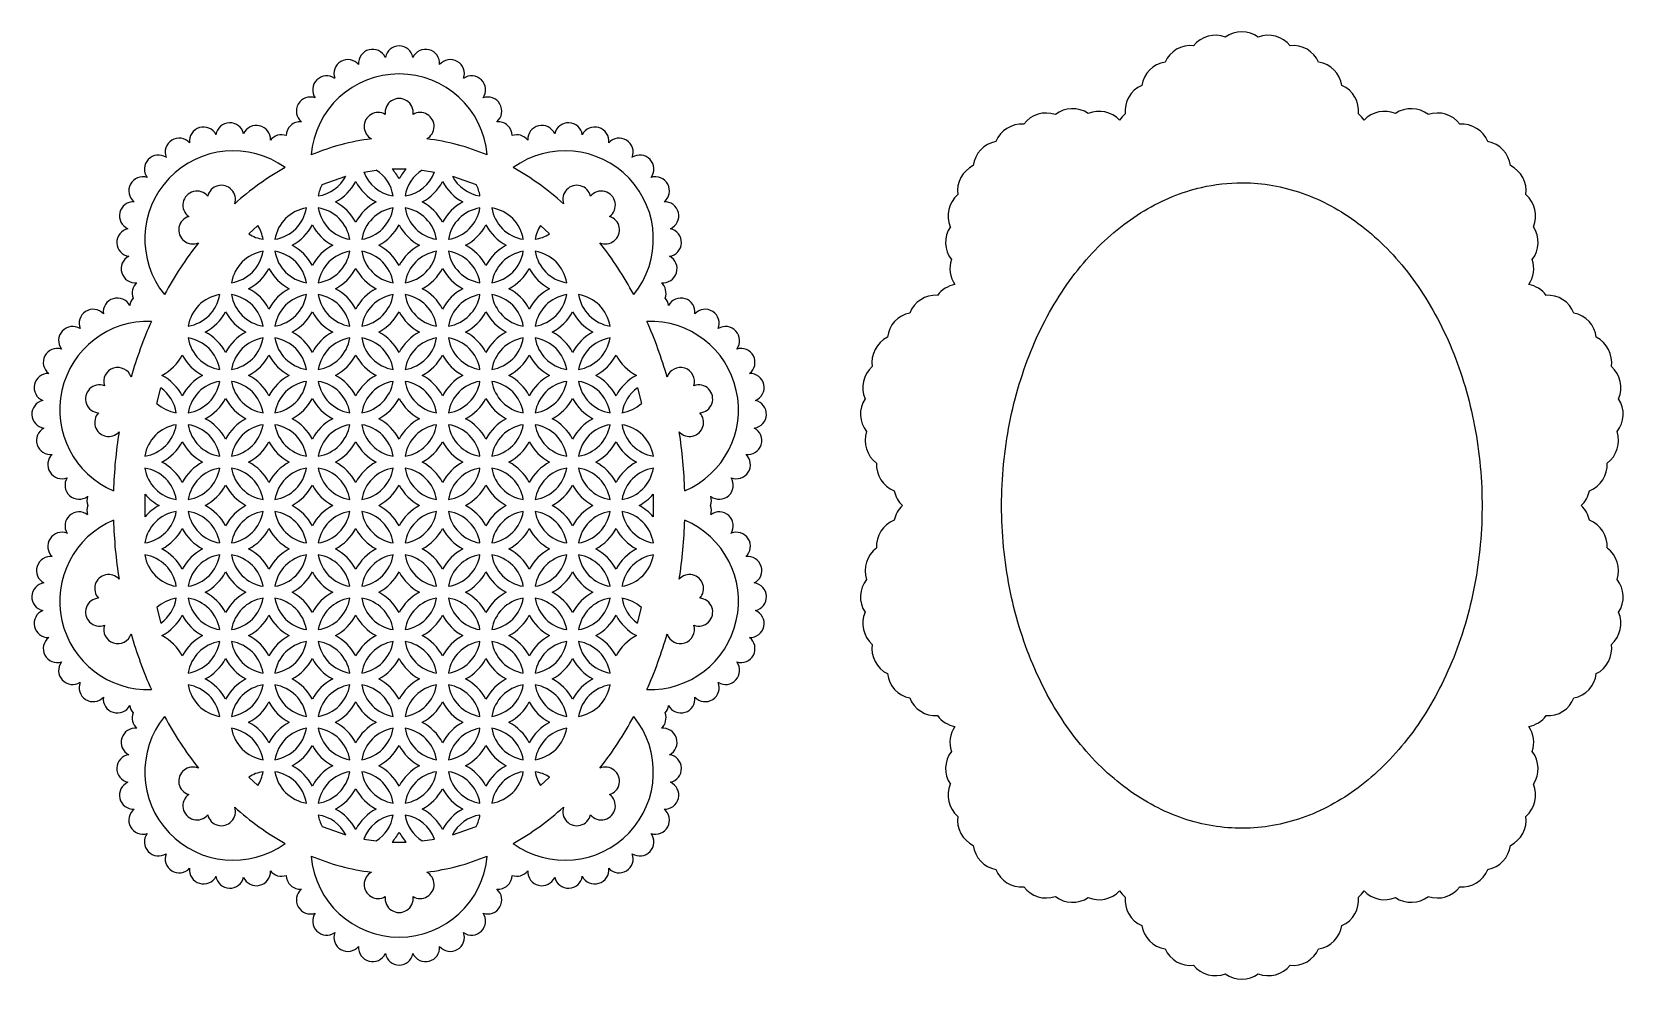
# Model space of a CAD drawing. Extents: x -357 to 112, y -395 to -135.
# Drawn here: x -114.3 to 112.5, y -270.4 to -135.4 of the extents above; entities that cross this region are included whole.
import ezdxf

# ---------------------------------------------------------------- set-up
doc = ezdxf.new("R2010")
doc.units = 0
doc.layers.get('0').update_dxf_attribs({"linetype": 'CONTINUOUS'})

msp = doc.modelspace()

# ---------------------------------------------------------------- linework, layer by layer
for p, q in [((-72.91, -157.13), (-69.52, -155.94)), ((-66.98, -155.35), (-65.19, -155.07)), ((-62.94, -154.9), (-60.92, -154.9)), ((-58.67, -155.07), (-56.88, -155.35)), ((-54.35, -155.94), (-50.96, -157.13)), ((-83.37, -164.18), (-82.06, -162.97)), ((-41.81, -162.97), (-40.5, -164.18)), ((-96.46, -188.35), (-95.89, -186.13)), ((-27.98, -186.13), (-27.4, -188.35)), ((-98.14, -204.5), (-98.14, -201.27)), ((-25.72, -201.27), (-25.72, -204.5)), ((-96.46, -217.43), (-95.89, -219.64)), ((-27.98, -219.64), (-27.4, -217.43)), ((-83.37, -241.59), (-82.06, -242.81)), ((-41.81, -242.81), (-40.5, -241.59)), ((-72.91, -248.64), (-69.52, -249.83)), ((-54.35, -249.83), (-50.96, -248.64)), ((-66.98, -250.43), (-65.19, -250.7)), ((-62.94, -250.88), (-60.92, -250.88)), ((-58.67, -250.7), (-56.88, -250.43))]:
    msp.add_line(p, q)
for centre, radius, start, end in [((54.38, -139.86), 4, 69.0673, 140.9327), ((58.15, -139.36), 4, 54.0673, 125.9327), ((61.93, -139.86), 4, 39.0673, 110.9327), ((-65.71, -139.86), 2, 25.2772, 184.7228), ((-61.93, -139.36), 2, 10.2772, 169.7228), ((-58.16, -139.86), 2, 355.2772, 154.7228), ((50.86, -141.32), 4, 84.0673, 155.9327), ((65.45, -141.32), 4, 24.0673, 95.9327), ((-69.23, -141.32), 2, 40.2772, 199.7228), ((-54.64, -141.32), 2, 340.2772, 139.7228), ((47.84, -143.64), 4, 99.0673, 170.9327), ((68.47, -143.64), 4, 9.0673, 80.9327), ((-61.93, -153.96), 12.59, 4.7491, 175.2525), ((-72.25, -143.64), 2, 55.2772, 214.7228), ((-51.62, -143.64), 2, 325.2772, 124.7228), ((-74.57, -146.66), 2, 70.2772, 229.7228), ((-61.93, -146.87), 2, 352.4926, 187.5074), ((-49.3, -146.66), 2, 310.2772, 109.7228), ((45.52, -146.66), 4, 114.0673, 185.9327), ((70.79, -146.66), 4, 354.0673, 65.9327), ((-64.92, -148.86), 2, 59.8832, 241.7686), ((-58.95, -148.86), 2, 298.2335, 120.1168), ((30.27, -150.94), 4, 70.9499, 142.8152), ((34.03, -150.32), 4, 55.9499, 127.8152), ((37.82, -150.7), 4, 43.2562, 112.8152), ((44.06, -150.18), 4, 129.0673, 146.2163), ((72.25, -150.18), 4, 33.7837, 50.9327), ((78.49, -150.7), 4, 67.1848, 136.7438), ((82.28, -150.32), 4, 52.1848, 124.0501), ((86.03, -150.94), 4, 37.1848, 109.0501), ((-89.81, -150.94), 2, 27.1598, 186.6054), ((-86.06, -150.32), 2, 12.1598, 171.6054), ((-82.27, -150.7), 2, 357.1598, 156.6054), ((-76.03, -150.18), 2, 85.2772, 179.2738), ((-47.84, -150.18), 2, 0.7262, 94.7228), ((-41.6, -150.7), 2, 23.3946, 182.8402), ((-37.81, -150.32), 2, 8.3946, 167.8402), ((-34.05, -150.94), 2, 353.3946, 152.8402), ((26.8, -152.52), 4, 85.9499, 157.8152), ((89.5, -152.52), 4, 22.1848, 94.0501), ((-93.28, -152.52), 2, 42.1598, 201.6054), ((-78.7, -152.04), 2, 70.3401, 141.6054), ((-61.74, -183.48), 33.12, 97.165, 112.6367), ((-62.14, -183.53), 33.17, 67.3772, 82.8245), ((-45.17, -152.04), 2, 38.3946, 109.6599), ((-30.58, -152.52), 2, 338.3946, 137.8402), ((23.86, -154.93), 4, 100.9499, 172.8152), ((92.45, -154.93), 4, 7.1848, 79.0501), ((-96.23, -154.93), 2, 57.1598, 216.6054), ((-85.58, -164.91), 12.59, 54.0683, 218.9699), ((-38.29, -164.91), 12.59, 321.0301, 125.9317), ((-27.64, -154.93), 2, 323.3946, 122.8402), ((-98.45, -158.03), 2, 72.1598, 231.6054), ((-58.95, -188.96), 39.28, 119.3205, 132.2427), ((-74.3, -153.43), 5.4, 279.0442, 332.3273), ((-61.93, -153.43), 5.4, 200.7558, 260.9558), ((-68.12, -159.61), 5.4, 9.0442, 57.253), ((-68.12, -159.61), 7, 27.981, 42.3754), ((-55.75, -159.61), 7, 137.6246, 152.019), ((-55.75, -159.61), 5.4, 122.747, 170.9558), ((-61.93, -153.43), 5.4, 279.0442, 339.2442), ((-49.57, -153.43), 5.4, 207.6727, 260.9558), ((-64.92, -188.96), 39.28, 47.7573, 60.6795), ((-25.42, -158.03), 2, 308.3946, 107.8402), ((21.64, -158.03), 4, 115.9499, 187.8152), ((94.67, -158.03), 4, 352.1848, 64.0501), ((-90.75, -160.06), 2, 39.3752, 234.39), ((-87.26, -159.24), 2, 341.4101, 166.9994), ((-68.12, -159.61), 5.4, 152.6678, 170.9558), ((-74.3, -153.43), 7, 297.981, 332.019), ((-61.93, -153.43), 7, 207.981, 242.019), ((-61.93, -153.43), 7, 297.981, 332.019), ((-49.57, -153.43), 7, 207.981, 242.019), ((-55.75, -159.61), 5.4, 9.0442, 27.3322), ((-36.61, -159.24), 2, 13.0006, 198.5899), ((-33.12, -160.06), 2, 305.61, 140.6248), ((20.3, -161.59), 4, 130.9499, 202.8152), ((96.01, -161.59), 4, 337.1848, 49.0501), ((-99.79, -161.59), 2, 87.1598, 246.6054), ((-74.3, -165.8), 5.4, 99.0442, 170.9558), ((-80.48, -159.61), 5.4, 279.0442, 350.9558), ((-68.12, -159.61), 5.4, 189.0442, 260.9558), ((-74.3, -165.8), 5.4, 9.0442, 80.9558), ((-74.3, -165.8), 7, 27.981, 62.019), ((-61.93, -165.8), 7, 117.981, 152.019), ((-68.12, -159.61), 5.4, 279.0442, 350.9558), ((-61.93, -165.8), 5.4, 99.0442, 170.9558), ((-55.75, -159.61), 5.4, 189.0442, 260.9558), ((-61.93, -165.8), 5.4, 9.0442, 80.9558), ((-61.93, -165.8), 7, 27.981, 62.019), ((-49.57, -165.8), 7, 117.981, 152.019), ((-55.75, -159.61), 5.4, 279.0442, 350.9558), ((-49.57, -165.8), 5.4, 99.0442, 170.9558), ((-43.39, -159.61), 5.4, 189.0442, 260.9558), ((-49.57, -165.8), 5.4, 9.0442, 80.9558), ((-24.08, -161.59), 2, 293.3946, 92.8402), ((-91.34, -163.6), 2, 106.7658, 293.7768), ((-86.66, -165.8), 5.4, 9.0442, 31.5937), ((-80.48, -159.61), 7, 297.981, 332.019), ((-68.12, -159.61), 7, 207.981, 242.019), ((-68.12, -159.61), 7, 297.981, 332.019), ((-55.75, -159.61), 7, 207.981, 242.019), ((-55.75, -159.61), 7, 297.981, 332.019), ((-43.39, -159.61), 7, 207.981, 242.019), ((-37.21, -165.8), 5.4, 148.4063, 170.9558), ((-32.53, -163.6), 2, 246.2232, 73.2342), ((19.93, -165.39), 4, 145.9499, 217.8152), ((96.38, -165.39), 4, 322.1848, 34.0501), ((-100.16, -165.39), 2, 102.1598, 261.6054), ((-50.14, -197.12), 51.34, 141.8827, 151.7518), ((-80.48, -159.61), 5.4, 237.683, 260.9558), ((-43.39, -159.61), 5.4, 279.0442, 302.317), ((-73.73, -197.12), 51.34, 28.2482, 38.1173), ((-23.71, -165.39), 2, 278.3946, 77.8402), ((-99.54, -169.14), 2, 117.1598, 276.6054), ((-86.66, -165.8), 5.4, 279.0442, 350.9558), ((-80.48, -171.98), 5.4, 99.0442, 170.9558), ((-74.3, -165.8), 5.4, 189.0442, 260.9558), ((-80.48, -171.98), 5.4, 9.0442, 80.9558), ((-80.48, -171.98), 7, 27.981, 62.019), ((-68.12, -171.98), 7, 117.981, 152.019), ((-68.12, -171.98), 5.4, 99.0442, 170.9558), ((-74.3, -165.8), 5.4, 279.0442, 350.9558), ((-68.12, -171.98), 5.4, 9.0442, 80.9558), ((-61.93, -165.8), 5.4, 189.0442, 260.9558), ((-68.12, -171.98), 7, 27.981, 62.019), ((-55.75, -171.98), 7, 117.981, 152.019), ((-55.75, -171.98), 5.4, 99.0442, 170.9558), ((-61.93, -165.8), 5.4, 279.0442, 350.9558), ((-55.75, -171.98), 5.4, 9.0442, 80.9558), ((-49.57, -165.8), 5.4, 189.0442, 260.9558), ((-55.75, -171.98), 7, 27.981, 62.019), ((-43.39, -171.98), 7, 117.981, 152.019), ((-49.57, -165.8), 5.4, 279.0442, 350.9558), ((-43.39, -171.98), 5.4, 99.0442, 170.9558), ((-37.21, -165.8), 5.4, 189.0442, 260.9558), ((-43.39, -171.98), 5.4, 9.0442, 80.9558), ((-24.33, -169.14), 2, 263.3946, 62.8402), ((-86.66, -165.8), 7, 297.981, 332.019), ((-74.3, -165.8), 7, 207.981, 242.019), ((-74.3, -165.8), 7, 297.981, 332.019), ((-61.93, -165.8), 7, 207.981, 242.019), ((-61.93, -165.8), 7, 297.981, 332.019), ((-49.57, -165.8), 7, 207.981, 242.019), ((-49.57, -165.8), 7, 297.981, 332.019), ((-37.21, -165.8), 7, 207.981, 242.019), ((20.55, -169.14), 4, 160.9499, 214.0451), ((95.76, -169.14), 4, 325.9549, 19.0501), ((-97.97, -172.61), 2, 132.1598, 200.6927), ((-86.66, -178.16), 7, 27.981, 62.019), ((-74.3, -178.16), 7, 117.981, 152.019), ((-74.3, -178.16), 7, 27.981, 62.019), ((-61.93, -178.16), 7, 117.981, 152.019), ((-61.93, -178.16), 7, 27.981, 62.019), ((-49.57, -178.16), 7, 117.981, 152.019), ((-49.57, -178.16), 7, 27.981, 62.019), ((-37.21, -178.16), 7, 117.981, 152.019), ((-25.9, -172.61), 2, 339.3073, 47.8402), ((18, -175.31), 4, 100.9668, 143.4552), ((98.31, -175.31), 4, 36.5448, 79.0332), ((-102.09, -175.31), 2, 27.7997, 187.2453), ((-98.34, -174.65), 2, 138.4157, 172.2453), ((-86.66, -178.16), 5.4, 99.0442, 170.9558), ((-92.84, -171.98), 5.4, 279.0442, 350.9558), ((-86.66, -178.16), 5.4, 9.0442, 80.9558), ((-80.48, -171.98), 5.4, 189.0442, 260.9558), ((-74.3, -178.16), 5.4, 99.0442, 170.9558), ((-80.48, -171.98), 5.4, 279.0442, 350.9558), ((-68.12, -171.98), 5.4, 189.0442, 260.9558), ((-74.3, -178.16), 5.4, 9.0442, 80.9558), ((-68.12, -171.98), 5.4, 279.0442, 350.9558), ((-61.93, -178.16), 5.4, 99.0442, 170.9558), ((-55.75, -171.98), 5.4, 189.0442, 260.9558), ((-61.93, -178.16), 5.4, 9.0442, 80.9558), ((-55.75, -171.98), 5.4, 279.0442, 350.9558), ((-49.57, -178.16), 5.4, 99.0442, 170.9558), ((-43.39, -171.98), 5.4, 189.0442, 260.9558), ((-49.57, -178.16), 5.4, 9.0442, 80.9558), ((-43.39, -171.98), 5.4, 279.0442, 350.9558), ((-37.21, -178.16), 5.4, 99.0442, 170.9558), ((-31.03, -171.98), 5.4, 189.0442, 260.9558), ((-37.21, -178.16), 5.4, 9.0442, 80.9558), ((-25.53, -174.65), 2, 7.7547, 41.5843), ((-21.78, -175.31), 2, 352.7547, 152.2003), ((14.54, -176.92), 4, 86.5899, 158.4552), ((101.76, -176.92), 4, 21.5448, 93.4101), ((-97.7, -189.22), 12.59, 87.9156, 246.9277), ((-105.54, -176.92), 2, 42.7997, 202.2453), ((-41.88, -201.24), 60.58, 156.0424, 164.0476), ((-92.84, -171.98), 7, 297.981, 332.019), ((-80.48, -171.98), 7, 207.981, 242.019), ((-80.48, -171.98), 7, 297.981, 332.019), ((-68.12, -171.98), 7, 207.981, 242.019), ((-68.12, -171.98), 7, 297.981, 332.019), ((-55.75, -171.98), 7, 207.981, 242.019), ((-55.75, -171.98), 7, 297.981, 332.019), ((-43.39, -171.98), 7, 207.981, 242.019), ((-43.39, -171.98), 7, 297.981, 332.019), ((-31.03, -171.98), 7, 207.981, 242.019), ((-26.17, -189.22), 12.59, 293.0723, 92.0844), ((-81.99, -201.24), 60.58, 15.9524, 23.9576), ((-18.32, -176.92), 2, 337.7547, 137.2003), ((11.63, -179.37), 4, 101.5899, 173.4552), ((104.68, -179.37), 4, 6.5448, 78.4101), ((-108.46, -179.37), 2, 57.7997, 217.2453), ((-86.66, -178.16), 5.4, 189.0442, 260.9558), ((-92.84, -184.34), 5.4, 9.0442, 80.9558), ((-92.84, -184.34), 7, 27.981, 62.019), ((-80.48, -184.34), 7, 117.981, 152.019), ((-86.66, -178.16), 5.4, 279.0442, 350.9558), ((-80.48, -184.34), 5.4, 99.0442, 170.9558), ((-74.3, -178.16), 5.4, 189.0442, 260.9558), ((-80.48, -184.34), 5.4, 9.0442, 80.9558), ((-80.48, -184.34), 7, 27.981, 62.019), ((-68.12, -184.34), 7, 117.981, 152.019), ((-68.12, -184.34), 5.4, 99.0442, 170.9558), ((-74.3, -178.16), 5.4, 279.0442, 350.9558), ((-68.12, -184.34), 5.4, 9.0442, 80.9558), ((-61.93, -178.16), 5.4, 189.0442, 260.9558), ((-68.12, -184.34), 7, 27.981, 62.019), ((-55.75, -184.34), 7, 117.981, 152.019), ((-55.75, -184.34), 5.4, 99.0442, 170.9558), ((-61.93, -178.16), 5.4, 279.0442, 350.9558), ((-55.75, -184.34), 5.4, 9.0442, 80.9558), ((-49.57, -178.16), 5.4, 189.0442, 260.9558), ((-55.75, -184.34), 7, 27.981, 62.019), ((-43.39, -184.34), 7, 117.981, 152.019), ((-49.57, -178.16), 5.4, 279.0442, 350.9558), ((-43.39, -184.34), 5.4, 99.0442, 170.9558), ((-37.21, -178.16), 5.4, 189.0442, 260.9558), ((-43.39, -184.34), 5.4, 9.0442, 80.9558), ((-43.39, -184.34), 7, 27.981, 62.019), ((-31.03, -184.34), 7, 117.981, 152.019), ((-31.03, -184.34), 5.4, 99.0442, 170.9558), ((-37.21, -178.16), 5.4, 279.0442, 350.9558), ((-15.41, -179.37), 2, 322.7547, 122.2003), ((9.44, -182.49), 4, 116.5899, 188.4552), ((106.86, -182.49), 4, 351.5448, 63.4101), ((-110.64, -182.49), 2, 72.7997, 232.2453), ((-13.22, -182.49), 2, 307.7547, 107.2003), ((-102.03, -185.21), 2, 17.9434, 197.6393), ((-99.02, -178.16), 7, 297.981, 332.019), ((-86.66, -178.16), 7, 207.981, 242.019), ((-86.66, -178.16), 7, 297.981, 332.019), ((-74.3, -178.16), 7, 207.981, 242.019), ((-74.3, -178.16), 7, 297.981, 332.019), ((-61.93, -178.16), 7, 207.981, 242.019), ((-61.93, -178.16), 7, 297.981, 332.019), ((-49.57, -178.16), 7, 207.981, 242.019), ((-49.57, -178.16), 7, 297.981, 332.019), ((-37.21, -178.16), 7, 207.981, 242.019), ((-37.21, -178.16), 7, 297.981, 332.019), ((-24.84, -178.16), 7, 207.981, 242.019), ((-21.84, -185.21), 2, 342.3607, 162.0566), ((8.14, -186.07), 4, 131.5899, 203.4552), ((108.17, -186.07), 4, 336.5448, 48.4101), ((-111.95, -186.07), 2, 87.7997, 247.2453), ((-104.62, -187.69), 2, 70.0151, 265.0299), ((-99.02, -190.52), 7, 27.981, 62.019), ((-86.66, -190.52), 7, 117.981, 152.019), ((-92.84, -184.34), 5.4, 279.0442, 350.9558), ((-86.66, -190.52), 5.4, 99.0442, 170.9558), ((-80.48, -184.34), 5.4, 189.0442, 260.9558), ((-86.66, -190.52), 5.4, 9.0442, 80.9558), ((-86.66, -190.52), 7, 27.981, 62.019), ((-74.3, -190.52), 7, 117.981, 152.019), ((-80.48, -184.34), 5.4, 279.0442, 350.9558), ((-74.3, -190.52), 5.4, 99.0442, 170.9558), ((-74.3, -190.52), 5.4, 9.0442, 80.9558), ((-68.12, -184.34), 5.4, 189.0442, 260.9558), ((-74.3, -190.52), 7, 27.981, 62.019), ((-61.93, -190.52), 7, 117.981, 152.019), ((-61.93, -190.52), 5.4, 99.0442, 170.9558), ((-68.12, -184.34), 5.4, 279.0442, 350.9558), ((-61.93, -190.52), 5.4, 9.0442, 80.9558), ((-55.75, -184.34), 5.4, 189.0442, 260.9558), ((-61.93, -190.52), 7, 27.981, 62.019), ((-49.57, -190.52), 7, 117.981, 152.019), ((-55.75, -184.34), 5.4, 279.0442, 350.9558), ((-49.57, -190.52), 5.4, 99.0442, 170.9558), ((-43.39, -184.34), 5.4, 189.0442, 260.9558), ((-49.57, -190.52), 5.4, 9.0442, 80.9558), ((-49.57, -190.52), 7, 27.981, 62.019), ((-37.21, -190.52), 7, 117.981, 152.019), ((-43.39, -184.34), 5.4, 279.0442, 350.9558), ((-37.21, -190.52), 5.4, 99.0442, 170.9558), ((-37.21, -190.52), 5.4, 9.0442, 80.9558), ((-31.03, -184.34), 5.4, 189.0442, 260.9558), ((-37.21, -190.52), 7, 27.981, 62.019), ((-24.84, -190.52), 7, 117.981, 152.019), ((-19.25, -187.69), 2, 274.9701, 109.9849), ((-11.92, -186.07), 2, 292.7547, 92.2003), ((-112.28, -189.87), 2, 102.7997, 262.2453), ((-99.02, -190.52), 5.4, 9.0442, 54.4723), ((-92.84, -184.34), 7, 297.981, 332.019), ((-80.48, -184.34), 7, 207.981, 242.019), ((-80.48, -184.34), 7, 297.981, 332.019), ((-68.12, -184.34), 7, 207.981, 242.019), ((-68.12, -184.34), 7, 297.981, 332.019), ((-55.75, -184.34), 7, 207.981, 242.019), ((-55.75, -184.34), 7, 297.981, 332.019), ((-43.39, -184.34), 7, 207.981, 242.019), ((-43.39, -184.34), 7, 297.981, 332.019), ((-31.03, -184.34), 7, 207.981, 242.019), ((-24.84, -190.52), 5.4, 125.5277, 170.9558), ((-11.59, -189.87), 2, 277.7547, 77.2003), ((7.81, -189.87), 4, 146.5899, 218.4552), ((108.5, -189.87), 4, 321.5448, 33.4101), ((-103.32, -191.04), 2, 137.4057, 317.4258), ((-92.84, -184.34), 5.4, 227.8854, 260.9558), ((-31.03, -184.34), 5.4, 279.0442, 312.1146), ((-20.55, -191.04), 2, 222.5742, 42.5943), ((-111.61, -193.62), 2, 117.7997, 277.2453), ((-35.21, -202.86), 67.46, 171.0754, 178.2593), ((-92.84, -196.7), 5.4, 99.0442, 170.9558), ((-99.02, -190.52), 5.4, 279.0442, 350.9558), ((-92.84, -196.7), 5.4, 9.0442, 80.9558), ((-86.66, -190.52), 5.4, 189.0442, 260.9558), ((-92.84, -196.7), 7, 27.981, 62.019), ((-80.48, -196.7), 7, 117.981, 152.019), ((-80.48, -196.7), 5.4, 99.0442, 170.9558), ((-86.66, -190.52), 5.4, 279.0442, 350.9558), ((-80.48, -196.7), 5.4, 9.0442, 80.9558), ((-74.3, -190.52), 5.4, 189.0442, 260.9558), ((-80.48, -196.7), 7, 27.981, 62.019), ((-68.12, -196.7), 7, 117.981, 152.019), ((-74.3, -190.52), 5.4, 279.0442, 350.9558), ((-68.12, -196.7), 5.4, 99.0442, 170.9558), ((-61.93, -190.52), 5.4, 189.0442, 260.9558), ((-68.12, -196.7), 5.4, 9.0442, 80.9558), ((-68.12, -196.7), 7, 27.981, 62.019), ((-55.75, -196.7), 7, 117.981, 152.019), ((-61.93, -190.52), 5.4, 279.0442, 350.9558), ((-55.75, -196.7), 5.4, 99.0442, 170.9558), ((-49.57, -190.52), 5.4, 189.0442, 260.9558), ((-55.75, -196.7), 5.4, 9.0442, 80.9558), ((-55.75, -196.7), 7, 27.981, 62.019), ((-43.39, -196.7), 7, 117.981, 152.019), ((-49.57, -190.52), 5.4, 279.0442, 350.9558), ((-43.39, -196.7), 5.4, 99.0442, 170.9558), ((-37.21, -190.52), 5.4, 189.0442, 260.9558), ((-43.39, -196.7), 5.4, 9.0442, 80.9558), ((-43.39, -196.7), 7, 27.981, 62.019), ((-31.03, -196.7), 7, 117.981, 152.019), ((-37.21, -190.52), 5.4, 279.0442, 350.9558), ((-31.03, -196.7), 5.4, 99.0442, 170.9558), ((-31.03, -196.7), 5.4, 9.0442, 80.9558), ((-24.84, -190.52), 5.4, 189.0442, 260.9558), ((-88.66, -202.86), 67.46, 1.7407, 8.9246), ((-12.25, -193.62), 2, 262.7547, 62.2003), ((8.47, -193.62), 4, 161.5899, 233.4552), ((107.83, -193.62), 4, 306.5448, 18.4101), ((-99.02, -190.52), 7, 297.981, 332.019), ((-86.66, -190.52), 7, 207.981, 242.019), ((-86.66, -190.52), 7, 297.981, 332.019), ((-74.3, -190.52), 7, 207.981, 242.019), ((-74.3, -190.52), 7, 297.981, 332.019), ((-61.93, -190.52), 7, 207.981, 242.019), ((-61.93, -190.52), 7, 297.981, 332.019), ((-49.57, -190.52), 7, 207.981, 242.019), ((-49.57, -190.52), 7, 297.981, 332.019), ((-37.21, -190.52), 7, 207.981, 242.019), ((-37.21, -190.52), 7, 297.981, 332.019), ((-24.84, -190.52), 7, 207.981, 242.019), ((-110, -197.07), 2, 132.7997, 292.2453), ((-99.02, -202.89), 7, 27.981, 62.019), ((-86.66, -202.89), 7, 117.981, 152.019), ((-86.66, -202.89), 7, 27.981, 62.019), ((-74.3, -202.89), 7, 117.981, 152.019), ((-74.3, -202.89), 7, 27.981, 62.019), ((-61.93, -202.89), 7, 117.981, 152.019), ((-61.93, -202.89), 7, 27.981, 62.019), ((-49.57, -202.89), 7, 117.981, 152.019), ((-49.57, -202.89), 7, 27.981, 62.019), ((-37.21, -202.89), 7, 117.981, 152.019), ((-37.21, -202.89), 7, 27.981, 62.019), ((-24.84, -202.89), 7, 117.981, 152.019), ((-13.87, -197.07), 2, 247.7547, 47.2003), ((10.09, -197.07), 4, 176.5899, 248.4552), ((106.22, -197.07), 4, 291.5448, 3.4101), ((-107.55, -199.99), 2, 147.7997, 307.2453), ((-92.84, -196.7), 5.4, 189.0442, 260.9558), ((-99.02, -202.89), 5.4, 9.0442, 80.9558), ((-92.84, -196.7), 5.4, 279.0442, 350.9558), ((-86.66, -202.89), 5.4, 99.0442, 170.9558), ((-80.48, -196.7), 5.4, 189.0442, 260.9558), ((-86.66, -202.89), 5.4, 9.0442, 80.9558), ((-80.48, -196.7), 5.4, 279.0442, 350.9558), ((-74.3, -202.89), 5.4, 99.0442, 170.9558), ((-74.3, -202.89), 5.4, 9.0442, 80.9558), ((-68.12, -196.7), 5.4, 189.0442, 260.9558), ((-68.12, -196.7), 5.4, 279.0442, 350.9558), ((-61.93, -202.89), 5.4, 99.0442, 170.9558), ((-61.93, -202.89), 5.4, 9.0442, 80.9558), ((-55.75, -196.7), 5.4, 189.0442, 260.9558), ((-49.57, -202.89), 5.4, 99.0442, 170.9558), ((-55.75, -196.7), 5.4, 279.0442, 350.9558), ((-43.39, -196.7), 5.4, 189.0442, 260.9558), ((-49.57, -202.89), 5.4, 9.0442, 80.9558), ((-43.39, -196.7), 5.4, 279.0442, 350.9558), ((-37.21, -202.89), 5.4, 99.0442, 170.9558), ((-37.21, -202.89), 5.4, 9.0442, 80.9558), ((-31.03, -196.7), 5.4, 189.0442, 260.9558), ((-31.03, -196.7), 5.4, 279.0442, 350.9558), ((-24.84, -202.89), 5.4, 99.0442, 170.9558), ((-16.32, -199.99), 2, 232.7547, 32.2003), ((-104.43, -202.17), 2, 162.7997, 201.0176), ((-92.84, -196.7), 7, 220.757, 242.019), ((-92.84, -196.7), 7, 297.981, 332.019), ((-80.48, -196.7), 7, 207.981, 242.019), ((-80.48, -196.7), 7, 297.981, 332.019), ((-68.12, -196.7), 7, 207.981, 242.019), ((-68.12, -196.7), 7, 297.981, 332.019), ((-55.75, -196.7), 7, 207.981, 242.019), ((-55.75, -196.7), 7, 297.981, 332.019), ((-43.39, -196.7), 7, 207.981, 242.019), ((-43.39, -196.7), 7, 297.981, 332.019), ((-31.03, -196.7), 7, 207.981, 242.019), ((-31.03, -196.7), 7, 297.981, 319.243), ((-19.44, -202.17), 2, 338.9824, 17.2003), ((12.54, -199.99), 4, 191.5899, 226.4863), ((103.77, -199.99), 4, 313.5137, 348.4101), ((-107.55, -205.79), 2, 52.7547, 212.2003), ((-104.43, -203.6), 2, 158.9824, 197.2003), ((-92.84, -209.07), 5.4, 99.0442, 170.9558), ((-99.02, -202.89), 5.4, 279.0442, 350.9558), ((-92.84, -209.07), 7, 117.981, 139.243), ((-92.84, -209.07), 5.4, 9.0442, 80.9558), ((-86.66, -202.89), 5.4, 189.0442, 260.9558), ((-92.84, -209.07), 7, 27.981, 62.019), ((-80.48, -209.07), 7, 117.981, 152.019), ((-80.48, -209.07), 5.4, 99.0442, 170.9558), ((-86.66, -202.89), 5.4, 279.0442, 350.9558), ((-80.48, -209.07), 5.4, 9.0442, 80.9558), ((-74.3, -202.89), 5.4, 189.0442, 260.9558), ((-80.48, -209.07), 7, 27.981, 62.019), ((-68.12, -209.07), 7, 117.981, 152.019), ((-74.3, -202.89), 5.4, 279.0442, 350.9558), ((-68.12, -209.07), 5.4, 99.0442, 170.9558), ((-61.93, -202.89), 5.4, 189.0442, 260.9558), ((-68.12, -209.07), 5.4, 9.0442, 80.9558), ((-68.12, -209.07), 7, 27.981, 62.019), ((-55.75, -209.07), 7, 117.981, 152.019), ((-61.93, -202.89), 5.4, 279.0442, 350.9558), ((-55.75, -209.07), 5.4, 99.0442, 170.9558), ((-55.75, -209.07), 5.4, 9.0442, 80.9558), ((-49.57, -202.89), 5.4, 189.0442, 260.9558), ((-55.75, -209.07), 7, 27.981, 62.019), ((-43.39, -209.07), 7, 117.981, 152.019), ((-49.57, -202.89), 5.4, 279.0442, 350.9558), ((-43.39, -209.07), 5.4, 99.0442, 170.9558), ((-43.39, -209.07), 5.4, 9.0442, 80.9558), ((-37.21, -202.89), 5.4, 189.0442, 260.9558), ((-43.39, -209.07), 7, 27.981, 62.019), ((-31.03, -209.07), 7, 117.981, 152.019), ((-37.21, -202.89), 5.4, 279.0442, 350.9558), ((-31.03, -209.07), 5.4, 99.0442, 170.9558), ((-31.03, -209.07), 5.4, 9.0442, 80.9558), ((-24.84, -202.89), 5.4, 189.0442, 260.9558), ((-31.03, -209.07), 7, 40.757, 62.019), ((-19.44, -203.6), 2, 342.7997, 21.0176), ((-16.32, -205.79), 2, 327.7997, 127.2453), ((12.54, -205.79), 4, 133.5137, 168.4101), ((103.77, -205.79), 4, 11.5899, 46.4863), ((-97.7, -216.55), 12.59, 113.0723, 272.0844), ((-35.21, -202.92), 67.46, 181.7407, 188.9246), ((-99.02, -202.89), 7, 297.981, 332.019), ((-86.66, -202.89), 7, 207.981, 242.019), ((-86.66, -202.89), 7, 297.981, 332.019), ((-74.3, -202.89), 7, 207.981, 242.019), ((-74.3, -202.89), 7, 297.981, 332.019), ((-61.93, -202.89), 7, 207.981, 242.019), ((-61.93, -202.89), 7, 297.981, 332.019), ((-49.57, -202.89), 7, 207.981, 242.019), ((-49.57, -202.89), 7, 297.981, 332.019), ((-37.21, -202.89), 7, 207.981, 242.019), ((-37.21, -202.89), 7, 297.981, 332.019), ((-24.84, -202.89), 7, 207.981, 242.019), ((-26.17, -216.55), 12.59, 267.9156, 66.9277), ((-88.66, -202.92), 67.46, 351.0754, 358.2593), ((10.09, -208.7), 4, 111.5448, 183.4101), ((106.22, -208.7), 4, 356.5899, 68.4552), ((-110, -208.7), 2, 67.7547, 227.2003), ((-13.87, -208.7), 2, 312.7997, 112.2453), ((-111.61, -212.16), 2, 82.7547, 242.2003), ((-92.84, -209.07), 5.4, 189.0442, 260.9558), ((-99.02, -215.25), 5.4, 9.0442, 80.9558), ((-99.02, -215.25), 7, 27.981, 62.019), ((-86.66, -215.25), 7, 117.981, 152.019), ((-86.66, -215.25), 5.4, 99.0442, 170.9558), ((-92.84, -209.07), 5.4, 279.0442, 350.9558), ((-80.48, -209.07), 5.4, 189.0442, 260.9558), ((-86.66, -215.25), 5.4, 9.0442, 80.9558), ((-86.66, -215.25), 7, 27.981, 62.019), ((-74.3, -215.25), 7, 117.981, 152.019), ((-80.48, -209.07), 5.4, 279.0442, 350.9558), ((-74.3, -215.25), 5.4, 99.0442, 170.9558), ((-74.3, -215.25), 5.4, 9.0442, 80.9558), ((-68.12, -209.07), 5.4, 189.0442, 260.9558), ((-74.3, -215.25), 7, 27.981, 62.019), ((-61.93, -215.25), 7, 117.981, 152.019), ((-61.93, -215.25), 5.4, 99.0442, 170.9558), ((-68.12, -209.07), 5.4, 279.0442, 350.9558), ((-55.75, -209.07), 5.4, 189.0442, 260.9558), ((-61.93, -215.25), 5.4, 9.0442, 80.9558), ((-61.93, -215.25), 7, 27.981, 62.019), ((-49.57, -215.25), 7, 117.981, 152.019), ((-55.75, -209.07), 5.4, 279.0442, 350.9558), ((-49.57, -215.25), 5.4, 99.0442, 170.9558), ((-43.39, -209.07), 5.4, 189.0442, 260.9558), ((-49.57, -215.25), 5.4, 9.0442, 80.9558), ((-49.57, -215.25), 7, 27.981, 62.019), ((-37.21, -215.25), 7, 117.981, 152.019), ((-43.39, -209.07), 5.4, 279.0442, 350.9558), ((-37.21, -215.25), 5.4, 99.0442, 170.9558), ((-37.21, -215.25), 5.4, 9.0442, 80.9558), ((-31.03, -209.07), 5.4, 189.0442, 260.9558), ((-37.21, -215.25), 7, 27.981, 62.019), ((-24.84, -215.25), 7, 117.981, 152.019), ((-31.03, -209.07), 5.4, 279.0442, 350.9558), ((-24.84, -215.25), 5.4, 99.0442, 170.9558), ((-12.25, -212.16), 2, 297.7997, 97.2453), ((8.47, -212.16), 4, 126.5448, 198.4101), ((107.83, -212.16), 4, 341.5899, 53.4552), ((-103.32, -214.73), 2, 42.5742, 222.5943), ((-92.84, -209.07), 7, 297.981, 332.019), ((-80.48, -209.07), 7, 207.981, 242.019), ((-80.48, -209.07), 7, 297.981, 332.019), ((-68.12, -209.07), 7, 207.981, 242.019), ((-68.12, -209.07), 7, 297.981, 332.019), ((-55.75, -209.07), 7, 207.981, 242.019), ((-55.75, -209.07), 7, 297.981, 332.019), ((-43.39, -209.07), 7, 207.981, 242.019), ((-43.39, -209.07), 7, 297.981, 332.019), ((-31.03, -209.07), 7, 207.981, 242.019), ((-20.55, -214.73), 2, 317.4057, 137.4258), ((-112.28, -215.91), 2, 97.7547, 257.2003), ((-92.84, -221.43), 7, 27.981, 62.019), ((-80.48, -221.43), 7, 117.981, 152.019), ((-80.48, -221.43), 7, 27.981, 62.019), ((-68.12, -221.43), 7, 117.981, 152.019), ((-68.12, -221.43), 7, 27.981, 62.019), ((-55.75, -221.43), 7, 117.981, 152.019), ((-55.75, -221.43), 7, 27.981, 62.019), ((-43.39, -221.43), 7, 117.981, 152.019), ((-43.39, -221.43), 7, 27.981, 62.019), ((-31.03, -221.43), 7, 117.981, 152.019), ((-11.59, -215.91), 2, 282.7997, 82.2453), ((7.81, -215.91), 4, 141.5448, 213.4101), ((108.5, -215.91), 4, 326.5899, 38.4552), ((-104.62, -218.08), 2, 94.9701, 289.9849), ((-92.84, -221.43), 5.4, 99.0442, 132.1146), ((-99.02, -215.25), 5.4, 305.5277, 350.9558), ((-86.66, -215.25), 5.4, 189.0442, 260.9558), ((-92.84, -221.43), 5.4, 9.0442, 80.9558), ((-80.48, -221.43), 5.4, 99.0442, 170.9558), ((-86.66, -215.25), 5.4, 279.0442, 350.9558), ((-80.48, -221.43), 5.4, 9.0442, 80.9558), ((-74.3, -215.25), 5.4, 189.0442, 260.9558), ((-74.3, -215.25), 5.4, 279.0442, 350.9558), ((-68.12, -221.43), 5.4, 99.0442, 170.9558), ((-68.12, -221.43), 5.4, 9.0442, 80.9558), ((-61.93, -215.25), 5.4, 189.0442, 260.9558), ((-55.75, -221.43), 5.4, 99.0442, 170.9558), ((-61.93, -215.25), 5.4, 279.0442, 350.9558), ((-49.57, -215.25), 5.4, 189.0442, 260.9558), ((-55.75, -221.43), 5.4, 9.0442, 80.9558), ((-43.39, -221.43), 5.4, 99.0442, 170.9558), ((-49.57, -215.25), 5.4, 279.0442, 350.9558), ((-43.39, -221.43), 5.4, 9.0442, 80.9558), ((-37.21, -215.25), 5.4, 189.0442, 260.9558), ((-31.03, -221.43), 5.4, 99.0442, 170.9558), ((-37.21, -215.25), 5.4, 279.0442, 350.9558), ((-24.84, -215.25), 5.4, 189.0442, 234.4723), ((-31.03, -221.43), 5.4, 47.8854, 80.9558), ((-19.25, -218.08), 2, 250.0151, 85.0299), ((-111.95, -219.7), 2, 112.7547, 272.2003), ((-102.03, -220.57), 2, 162.3607, 342.0566), ((-99.02, -215.25), 7, 297.981, 332.019), ((-86.66, -215.25), 7, 207.981, 242.019), ((-86.66, -215.25), 7, 297.981, 332.019), ((-74.3, -215.25), 7, 207.981, 242.019), ((-74.3, -215.25), 7, 297.981, 332.019), ((-61.93, -215.25), 7, 207.981, 242.019), ((-61.93, -215.25), 7, 297.981, 332.019), ((-49.57, -215.25), 7, 207.981, 242.019), ((-49.57, -215.25), 7, 297.981, 332.019), ((-37.21, -215.25), 7, 207.981, 242.019), ((-37.21, -215.25), 7, 297.981, 332.019), ((-24.84, -215.25), 7, 207.981, 242.019), ((-21.84, -220.57), 2, 197.9434, 17.6393), ((-11.92, -219.7), 2, 267.7997, 67.2453), ((8.14, -219.7), 4, 156.5448, 228.4101), ((108.17, -219.7), 4, 311.5899, 23.4552), ((-110.64, -223.28), 2, 127.7547, 287.2003), ((-41.88, -204.53), 60.58, 195.9524, 203.9576), ((-99.02, -227.61), 7, 27.981, 62.019), ((-86.66, -227.61), 7, 117.981, 152.019), ((-86.66, -227.61), 7, 27.981, 62.019), ((-74.3, -227.61), 7, 117.981, 152.019), ((-74.3, -227.61), 7, 27.981, 62.019), ((-61.93, -227.61), 7, 117.981, 152.019), ((-61.93, -227.61), 7, 27.981, 62.019), ((-49.57, -227.61), 7, 117.981, 152.019), ((-49.57, -227.61), 7, 27.981, 62.019), ((-37.21, -227.61), 7, 117.981, 152.019), ((-37.21, -227.61), 7, 27.981, 62.019), ((-24.84, -227.61), 7, 117.981, 152.019), ((-81.99, -204.53), 60.58, 336.0424, 344.0476), ((-13.22, -223.28), 2, 252.7997, 52.2453), ((-86.66, -227.61), 5.4, 99.0442, 170.9558), ((-92.84, -221.43), 5.4, 279.0442, 350.9558), ((-86.66, -227.61), 5.4, 9.0442, 80.9558), ((-80.48, -221.43), 5.4, 189.0442, 260.9558), ((-74.3, -227.61), 5.4, 99.0442, 170.9558), ((-80.48, -221.43), 5.4, 279.0442, 350.9558), ((-74.3, -227.61), 5.4, 9.0442, 80.9558), ((-68.12, -221.43), 5.4, 189.0442, 260.9558), ((-68.12, -221.43), 5.4, 279.0442, 350.9558), ((-61.93, -227.61), 5.4, 99.0442, 170.9558), ((-61.93, -227.61), 5.4, 9.0442, 80.9558), ((-55.75, -221.43), 5.4, 189.0442, 260.9558), ((-49.57, -227.61), 5.4, 99.0442, 170.9558), ((-55.75, -221.43), 5.4, 279.0442, 350.9558), ((-49.57, -227.61), 5.4, 9.0442, 80.9558), ((-43.39, -221.43), 5.4, 189.0442, 260.9558), ((-37.21, -227.61), 5.4, 99.0442, 170.9558), ((-43.39, -221.43), 5.4, 279.0442, 350.9558), ((-37.21, -227.61), 5.4, 9.0442, 80.9558), ((-31.03, -221.43), 5.4, 189.0442, 260.9558), ((9.44, -223.28), 4, 171.5448, 243.4101), ((106.86, -223.28), 4, 296.5899, 8.4552), ((-108.46, -226.4), 2, 142.7547, 302.2003), ((-92.84, -221.43), 7, 297.981, 332.019), ((-80.48, -221.43), 7, 207.981, 242.019), ((-80.48, -221.43), 7, 297.981, 332.019), ((-68.12, -221.43), 7, 207.981, 242.019), ((-68.12, -221.43), 7, 297.981, 332.019), ((-55.75, -221.43), 7, 207.981, 242.019), ((-55.75, -221.43), 7, 297.981, 332.019), ((-43.39, -221.43), 7, 207.981, 242.019), ((-43.39, -221.43), 7, 297.981, 332.019), ((-31.03, -221.43), 7, 207.981, 242.019), ((-15.41, -226.4), 2, 237.7997, 37.2453), ((-105.54, -228.85), 2, 157.7547, 317.2003), ((-92.84, -233.79), 5.4, 9.0442, 80.9558), ((-86.66, -227.61), 5.4, 189.0442, 260.9558), ((-92.84, -233.79), 7, 27.981, 62.019), ((-80.48, -233.79), 7, 117.981, 152.019), ((-80.48, -233.79), 5.4, 99.0442, 170.9558), ((-86.66, -227.61), 5.4, 279.0442, 350.9558), ((-80.48, -233.79), 5.4, 9.0442, 80.9558), ((-74.3, -227.61), 5.4, 189.0442, 260.9558), ((-80.48, -233.79), 7, 27.981, 62.019), ((-68.12, -233.79), 7, 117.981, 152.019), ((-74.3, -227.61), 5.4, 279.0442, 350.9558), ((-68.12, -233.79), 5.4, 99.0442, 170.9558), ((-61.93, -227.61), 5.4, 189.0442, 260.9558), ((-68.12, -233.79), 5.4, 9.0442, 80.9558), ((-68.12, -233.79), 7, 27.981, 62.019), ((-55.75, -233.79), 7, 117.981, 152.019), ((-61.93, -227.61), 5.4, 279.0442, 350.9558), ((-55.75, -233.79), 5.4, 99.0442, 170.9558), ((-55.75, -233.79), 5.4, 9.0442, 80.9558), ((-49.57, -227.61), 5.4, 189.0442, 260.9558), ((-55.75, -233.79), 7, 27.981, 62.019), ((-43.39, -233.79), 7, 117.981, 152.019), ((-49.57, -227.61), 5.4, 279.0442, 350.9558), ((-43.39, -233.79), 5.4, 99.0442, 170.9558), ((-37.21, -227.61), 5.4, 189.0442, 260.9558), ((-43.39, -233.79), 5.4, 9.0442, 80.9558), ((-43.39, -233.79), 7, 27.981, 62.019), ((-31.03, -233.79), 7, 117.981, 152.019), ((-37.21, -227.61), 5.4, 279.0442, 350.9558), ((-31.03, -233.79), 5.4, 99.0442, 170.9558), ((-18.32, -228.85), 2, 222.7997, 22.2453), ((11.63, -226.4), 4, 186.5448, 258.4101), ((104.68, -226.4), 4, 281.5899, 353.4552), ((-102.09, -230.46), 2, 172.7547, 332.2003), ((-86.66, -227.61), 7, 297.981, 332.019), ((-74.3, -227.61), 7, 207.981, 242.019), ((-74.3, -227.61), 7, 297.981, 332.019), ((-61.93, -227.61), 7, 207.981, 242.019), ((-61.93, -227.61), 7, 297.981, 332.019), ((-49.57, -227.61), 7, 207.981, 242.019), ((-49.57, -227.61), 7, 297.981, 332.019), ((-37.21, -227.61), 7, 207.981, 242.019), ((-21.78, -230.46), 2, 207.7997, 7.2453), ((14.54, -228.85), 4, 201.5448, 273.4101), ((101.76, -228.85), 4, 266.5899, 338.4552), ((-98.34, -231.13), 2, 187.7547, 221.5843), ((-97.97, -233.16), 2, 159.3073, 227.8402), ((-85.58, -240.87), 12.59, 141.0301, 305.9317), ((-50.14, -208.65), 51.34, 208.2482, 218.1173), ((-38.29, -240.87), 12.59, 234.0683, 38.9699), ((-73.73, -208.65), 51.34, 321.8827, 331.7518), ((-25.9, -233.16), 2, 312.1598, 20.6927), ((-25.53, -231.13), 2, 318.4157, 352.2453), ((18, -230.46), 4, 216.5448, 259.0332), ((98.31, -230.46), 4, 280.9668, 323.4552), ((-99.54, -236.63), 2, 83.3946, 242.8402), ((-86.66, -239.98), 5.4, 9.0442, 80.9558), ((-80.48, -233.79), 5.4, 189.0442, 260.9558), ((-86.66, -239.98), 7, 27.981, 62.019), ((-74.3, -239.98), 7, 117.981, 152.019), ((-74.3, -239.98), 5.4, 99.0442, 170.9558), ((-80.48, -233.79), 5.4, 279.0442, 350.9558), ((-68.12, -233.79), 5.4, 189.0442, 260.9558), ((-74.3, -239.98), 5.4, 9.0442, 80.9558), ((-74.3, -239.98), 7, 27.981, 62.019), ((-61.93, -239.98), 7, 117.981, 152.019), ((-68.12, -233.79), 5.4, 279.0442, 350.9558), ((-61.93, -239.98), 5.4, 99.0442, 170.9558), ((-61.93, -239.98), 5.4, 9.0442, 80.9558), ((-55.75, -233.79), 5.4, 189.0442, 260.9558), ((-61.93, -239.98), 7, 27.981, 62.019), ((-49.57, -239.98), 7, 117.981, 152.019), ((-55.75, -233.79), 5.4, 279.0442, 350.9558), ((-49.57, -239.98), 5.4, 99.0442, 170.9558), ((-49.57, -239.98), 5.4, 9.0442, 80.9558), ((-43.39, -233.79), 5.4, 189.0442, 260.9558), ((-49.57, -239.98), 7, 27.981, 62.019), ((-37.21, -239.98), 7, 117.981, 152.019), ((-37.21, -239.98), 5.4, 99.0442, 170.9558), ((-43.39, -233.79), 5.4, 279.0442, 350.9558), ((-24.33, -236.63), 2, 297.1598, 96.6054), ((20.55, -236.63), 4, 145.9549, 199.0501), ((95.76, -236.63), 4, 340.9499, 34.0451), ((-80.48, -233.79), 7, 297.981, 332.019), ((-68.12, -233.79), 7, 207.981, 242.019), ((-68.12, -233.79), 7, 297.981, 332.019), ((-55.75, -233.79), 7, 207.981, 242.019), ((-55.75, -233.79), 7, 297.981, 332.019), ((-43.39, -233.79), 7, 207.981, 242.019), ((19.93, -240.39), 4, 142.1848, 214.0501), ((96.38, -240.39), 4, 325.9499, 37.8152), ((-100.16, -240.39), 2, 98.3946, 257.8402), ((-91.34, -242.17), 2, 66.2232, 253.2342), ((-80.48, -246.16), 7, 27.981, 62.019), ((-68.12, -246.16), 7, 117.981, 152.019), ((-68.12, -246.16), 7, 27.981, 62.019), ((-55.75, -246.16), 7, 117.981, 152.019), ((-55.75, -246.16), 7, 27.981, 62.019), ((-43.39, -246.16), 7, 117.981, 152.019), ((-32.53, -242.17), 2, 286.7658, 113.7768), ((-23.71, -240.39), 2, 282.1598, 81.6054), ((-99.79, -244.18), 2, 113.3946, 272.8402), ((-80.48, -246.16), 5.4, 99.0442, 122.317), ((-86.66, -239.98), 5.4, 328.4063, 350.9558), ((-74.3, -239.98), 5.4, 189.0442, 260.9558), ((-80.48, -246.16), 5.4, 9.0442, 80.9558), ((-68.12, -246.16), 5.4, 99.0442, 170.9558), ((-74.3, -239.98), 5.4, 279.0442, 350.9558), ((-68.12, -246.16), 5.4, 9.0442, 80.9558), ((-61.93, -239.98), 5.4, 189.0442, 260.9558), ((-61.93, -239.98), 5.4, 279.0442, 350.9558), ((-55.75, -246.16), 5.4, 99.0442, 170.9558), ((-55.75, -246.16), 5.4, 9.0442, 80.9558), ((-49.57, -239.98), 5.4, 189.0442, 260.9558), ((-49.57, -239.98), 5.4, 279.0442, 350.9558), ((-43.39, -246.16), 5.4, 99.0442, 170.9558), ((-37.21, -239.98), 5.4, 189.0442, 211.5937), ((-43.39, -246.16), 5.4, 57.683, 80.9558), ((-24.08, -244.18), 2, 267.1598, 66.6054), ((20.3, -244.18), 4, 157.1848, 229.0501), ((96.01, -244.18), 4, 310.9499, 22.8152), ((-90.75, -245.71), 2, 125.61, 320.6248), ((-74.3, -239.98), 7, 297.981, 332.019), ((-61.93, -239.98), 7, 207.981, 242.019), ((-61.93, -239.98), 7, 297.981, 332.019), ((-49.57, -239.98), 7, 207.981, 242.019), ((-33.12, -245.71), 2, 219.3752, 54.39), ((-98.45, -247.74), 2, 128.3946, 287.8402), ((-87.26, -246.53), 2, 193.0006, 18.5899), ((-58.95, -216.81), 39.28, 227.7573, 240.6795), ((-68.12, -246.16), 5.4, 189.0442, 207.3322), ((-74.3, -252.34), 5.4, 27.6727, 80.9558), ((-74.3, -252.34), 7, 27.981, 62.019), ((-61.93, -252.34), 7, 117.981, 152.019), ((-61.93, -252.34), 5.4, 99.0442, 159.2442), ((-68.12, -246.16), 5.4, 302.747, 350.9558), ((-55.75, -246.16), 5.4, 189.0442, 237.253), ((-61.93, -252.34), 5.4, 20.7558, 80.9558), ((-61.93, -252.34), 7, 27.981, 62.019), ((-49.57, -252.34), 7, 117.981, 152.019), ((-49.57, -252.34), 5.4, 99.0442, 152.3273), ((-55.75, -246.16), 5.4, 332.6678, 350.9558), ((-64.92, -216.81), 39.28, 299.3205, 312.2427), ((-36.61, -246.53), 2, 161.4101, 346.9994), ((-25.42, -247.74), 2, 252.1598, 51.6054), ((-68.12, -246.16), 7, 317.6246, 332.019), ((-55.75, -246.16), 7, 207.981, 222.3754), ((21.64, -247.74), 4, 172.1848, 244.0501), ((94.67, -247.74), 4, 295.9499, 7.8152), ((-96.23, -250.84), 2, 143.3946, 302.8402), ((-27.64, -250.84), 2, 237.1598, 36.6054), ((23.86, -250.84), 4, 187.1848, 259.0501), ((92.45, -250.84), 4, 280.9499, 352.8152), ((-93.28, -253.26), 2, 158.3946, 317.8402), ((-61.93, -251.82), 12.59, 184.7475, 355.2509), ((-61.74, -222.29), 33.12, 247.3633, 262.835), ((-62.14, -222.24), 33.17, 277.1755, 292.6228), ((-30.58, -253.26), 2, 222.1598, 21.6054), ((-89.81, -254.83), 2, 173.3946, 332.8402), ((-86.06, -255.45), 2, 188.3946, 347.8402), ((-82.27, -255.08), 2, 203.3946, 2.8402), ((-78.7, -253.73), 2, 218.3946, 289.6599), ((-76.03, -255.59), 2, 180.7262, 274.7228), ((-64.92, -256.91), 2, 118.2314, 300.1168), ((-58.95, -256.91), 2, 239.8832, 61.7665), ((-47.84, -255.59), 2, 265.2772, 359.2738), ((-45.17, -253.73), 2, 250.3401, 321.6054), ((-41.6, -255.08), 2, 177.1598, 336.6054), ((-37.81, -255.45), 2, 192.1598, 351.6054), ((-34.05, -254.83), 2, 207.1598, 6.6054), ((26.8, -253.26), 4, 202.1848, 274.0501), ((89.5, -253.26), 4, 265.9499, 337.8152), ((-74.57, -259.11), 2, 130.2772, 289.7228), ((-49.3, -259.11), 2, 250.2772, 49.7228), ((30.27, -254.83), 4, 217.1848, 289.0501), ((37.82, -255.08), 4, 247.1848, 316.7438), ((44.06, -255.59), 4, 213.7837, 230.9327), ((72.25, -255.59), 4, 309.0673, 326.2163), ((78.49, -255.08), 4, 223.2562, 292.8152), ((86.03, -254.83), 4, 250.9499, 322.8152), ((-61.93, -258.9), 2, 172.4926, 7.5074), ((34.03, -255.45), 4, 232.1848, 304.0501), ((45.52, -259.11), 4, 174.0673, 245.9327), ((70.79, -259.11), 4, 294.0673, 5.9327), ((82.28, -255.45), 4, 235.9499, 307.8152), ((-72.25, -262.13), 2, 145.2772, 304.7228), ((-51.62, -262.13), 2, 235.2772, 34.7228), ((47.84, -262.13), 4, 189.0673, 260.9327), ((68.47, -262.13), 4, 279.0673, 350.9327), ((-69.23, -264.45), 2, 160.2772, 319.7228), ((-54.64, -264.45), 2, 220.2772, 19.7228), ((-65.71, -265.91), 2, 175.2772, 334.7228), ((-61.93, -266.41), 2, 190.2772, 349.7228), ((-58.16, -265.91), 2, 205.2772, 4.7228), ((50.86, -264.45), 4, 204.0673, 275.9327), ((65.45, -264.45), 4, 264.0673, 335.9327), ((54.38, -265.91), 4, 219.0673, 290.9327), ((58.15, -266.41), 4, 234.0673, 305.9327), ((61.93, -265.91), 4, 249.0673, 320.9327)]:
    msp.add_arc(centre, radius, start, end)
msp.add_open_spline([(58.15, -156.88), (56.24, -156.88), (54.32, -157.1), (49.61, -158.18), (46.85, -159.3), (41.59, -162.46), (39.1, -164.49), (34.55, -169.36), (32.51, -172.2), (29, -178.49), (27.55, -181.94), (25.34, -189.24), (24.58, -193.08), (23.83, -200.91), (23.83, -204.88), (24.59, -212.71), (25.34, -216.55), (27.55, -223.85), (29.01, -227.3), (32.51, -233.59), (34.56, -236.42), (39.11, -241.29), (41.6, -243.32), (46.86, -246.48), (49.62, -247.6), (55.25, -248.89), (58.11, -249.05), (63.79, -248.42), (66.61, -247.63), (72.03, -245.1), (74.64, -243.37), (79.47, -239.07), (81.69, -236.49), (85.58, -230.65), (87.26, -227.39), (89.94, -220.39), (90.94, -216.65), (92.21, -208.95), (92.48, -204.99), (92.24, -197.11), (91.74, -193.19), (90.02, -185.65), (88.8, -182.04), (85.71, -175.35), (83.86, -172.28), (79.64, -166.88), (77.28, -164.56), (72.23, -160.78), (69.54, -159.34), (64, -157.39), (61.15, -156.89), (58.25, -156.88), (58.2, -156.88), (58.15, -156.88)], degree=3, knots=[0, 0, 0, 0, 0.171387, 0.171387, 0.425858, 0.425858, 0.680329, 0.680329, 0.9348, 0.9348, 1.189271, 1.189271, 1.443743, 1.443743, 1.698214, 1.698214, 1.952685, 1.952685, 2.207156, 2.207156, 2.461627, 2.461627, 2.716098, 2.716098, 2.97057, 2.97057, 3.225041, 3.225041, 3.479512, 3.479512, 3.733983, 3.733983, 3.988454, 3.988454, 4.242925, 4.242925, 4.497396, 4.497396, 4.751868, 4.751868, 5.006339, 5.006339, 5.26081, 5.26081, 5.515281, 5.515281, 5.769752, 5.769752, 6.024223, 6.024223, 6.278695, 6.278695, 6.283185, 6.283185, 6.283185, 6.283185])

doc.saveas('drawing.dxf')
